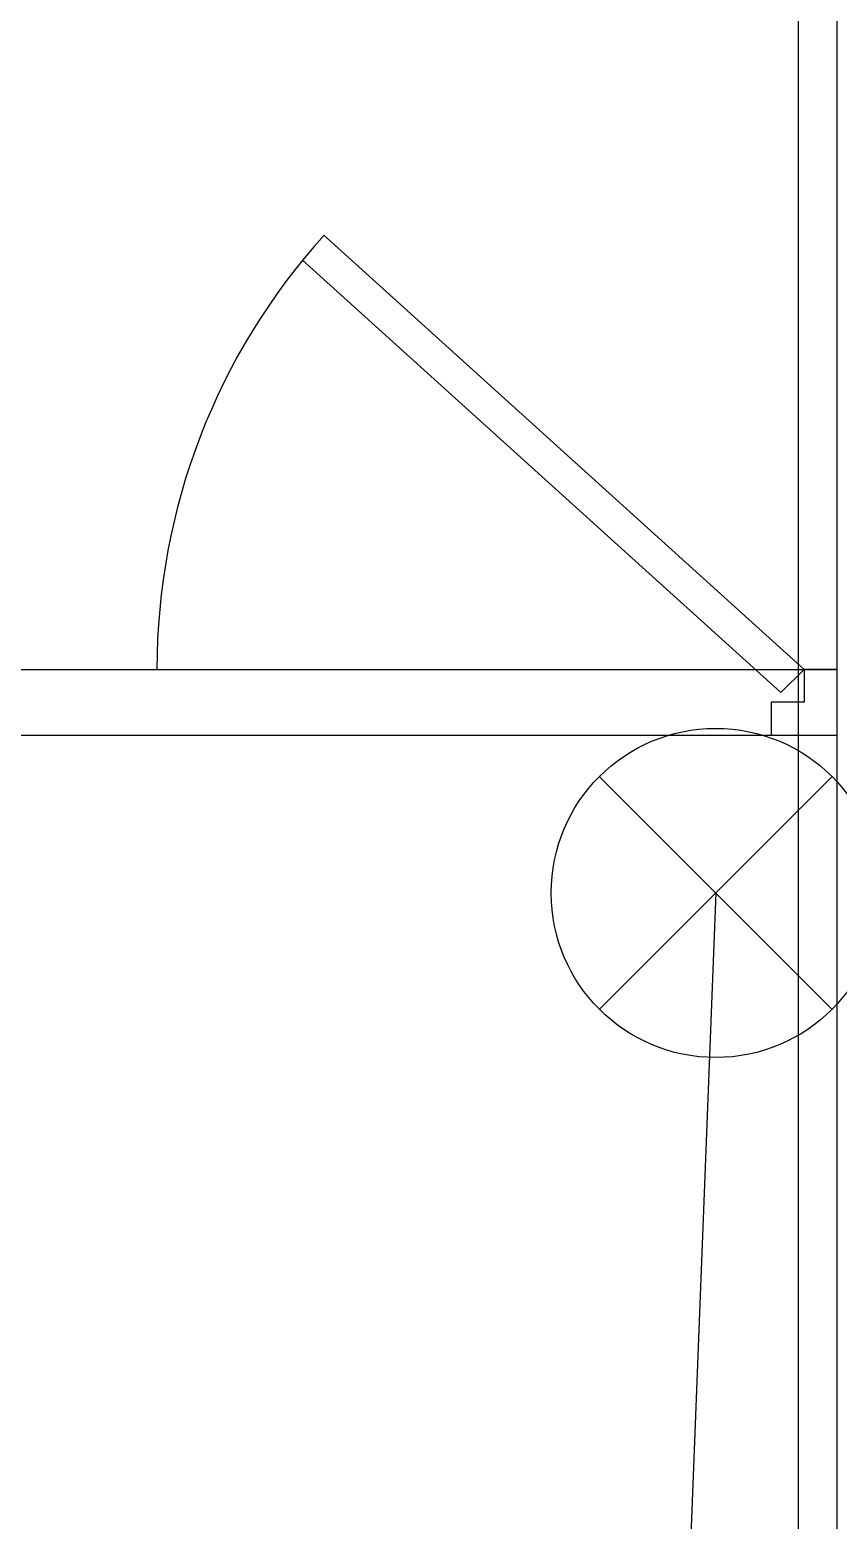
# Model space of a CAD drawing. Header units: millimetres. Extents: x 0 to 887, y -3549 to 0.
# Drawn here: x 295.7 to 369.4, y -466.9 to -331.1 of the extents above; entities that cross this region are included whole.
import ezdxf

# ---------------------------------------------------------------- set-up
doc = ezdxf.new("R2010")
doc.units = ezdxf.units.MM
for name, color, linetype in [('02_(橋尚興華城後壁段)建築外部參考_TEST$0$A_建築', 8, 'Continuous'), ('A-A建築底圖', 8, 'Continuous'), ('P_排水_底板_落水頭', 3, 'Continuous'), ('TOILET', 9, 'Continuous')]:
    doc.layers.add(name, color=color, linetype=linetype)

# ---------------------------------------------------------------- blocks, each defined once
blk = doc.blocks.new('B004')
for p, q in [((-10.61, 10.61), (10.61, -10.61)), ((-10.61, -10.61), (10.61, 10.61))]:
    blk.add_line(p, q)
blk.add_circle((0, 0), 15)

msp = doc.modelspace()

# ---------------------------------------------------------------- linework, layer by layer
msp.add_line((358.22, -409.77), (353.4, -533.89))
at = {"color": 1}
msp.add_arc((399.77, -485.85), 212.49, 74.2007, 136.0565, dxfattribs=at)
at = {"layer": '02_(橋尚興華城後壁段)建築外部參考_TEST$0$A_建築'}
for p, q in [((369.28, -555.89), (369.28, -318.39)), ((369.28, -555.89), (369.28, -318.39)), ((322.51, -349.82), (366.28, -389.39)), ((364.16, -391.51), (320.56, -352.09)), ((256.78, -389.39), (369.28, -389.39)), ((256.78, -389.39), (369.28, -389.39)), ((364.16, -391.51), (366.28, -389.39)), ((369.28, -389.39), (366.28, -389.39)), ((366.28, -389.39), (366.28, -392.39)), ((369.28, -395.39), (369.28, -389.39)), ((366.28, -392.39), (363.28, -392.39)), ((363.28, -392.39), (363.28, -395.39)), ((256.78, -395.39), (369.28, -395.39)), ((256.78, -395.39), (369.28, -395.39)), ((363.28, -395.39), (369.28, -395.39))]:
    msp.add_line(p, q, dxfattribs=at)
msp.add_arc((366.28, -389.39), 59, 137.8826, 180, dxfattribs=at)
at = {"layer": 'A-A建築底圖', "ltscale": 0.8}
msp.add_lwpolyline([(219.78, -326.89), (257.18, -326.89), (257.18, -394.69), (208.28, -394.69), (208.28, -545.49), (365.78, -545.49), (365.78, -316.89), (366.28, -316.89), (366.28, -256.39), (219.78, -256.39)], close=True, dxfattribs=at)
at = {"layer": 'TOILET'}
for p, q in [((322.51, -349.82), (366.28, -389.39)), ((364.16, -391.51), (320.56, -352.09)), ((364.16, -391.51), (366.28, -389.39)), ((369.28, -389.39), (366.28, -389.39)), ((366.28, -389.39), (366.28, -392.39)), ((369.28, -395.39), (369.28, -389.39)), ((366.28, -392.39), (363.28, -392.39)), ((363.28, -392.39), (363.28, -395.39)), ((363.28, -395.39), (369.28, -395.39))]:
    msp.add_line(p, q, dxfattribs=at)
msp.add_arc((366.28, -389.39), 59, 137.8826, 180, dxfattribs=at)

# ---------------------------------------------------------------- block references
at = {"layer": 'P_排水_底板_落水頭', "rotation": 180}
msp.add_blockref('B004', (358.22, -409.77), dxfattribs=at)

doc.saveas('drawing.dxf')
